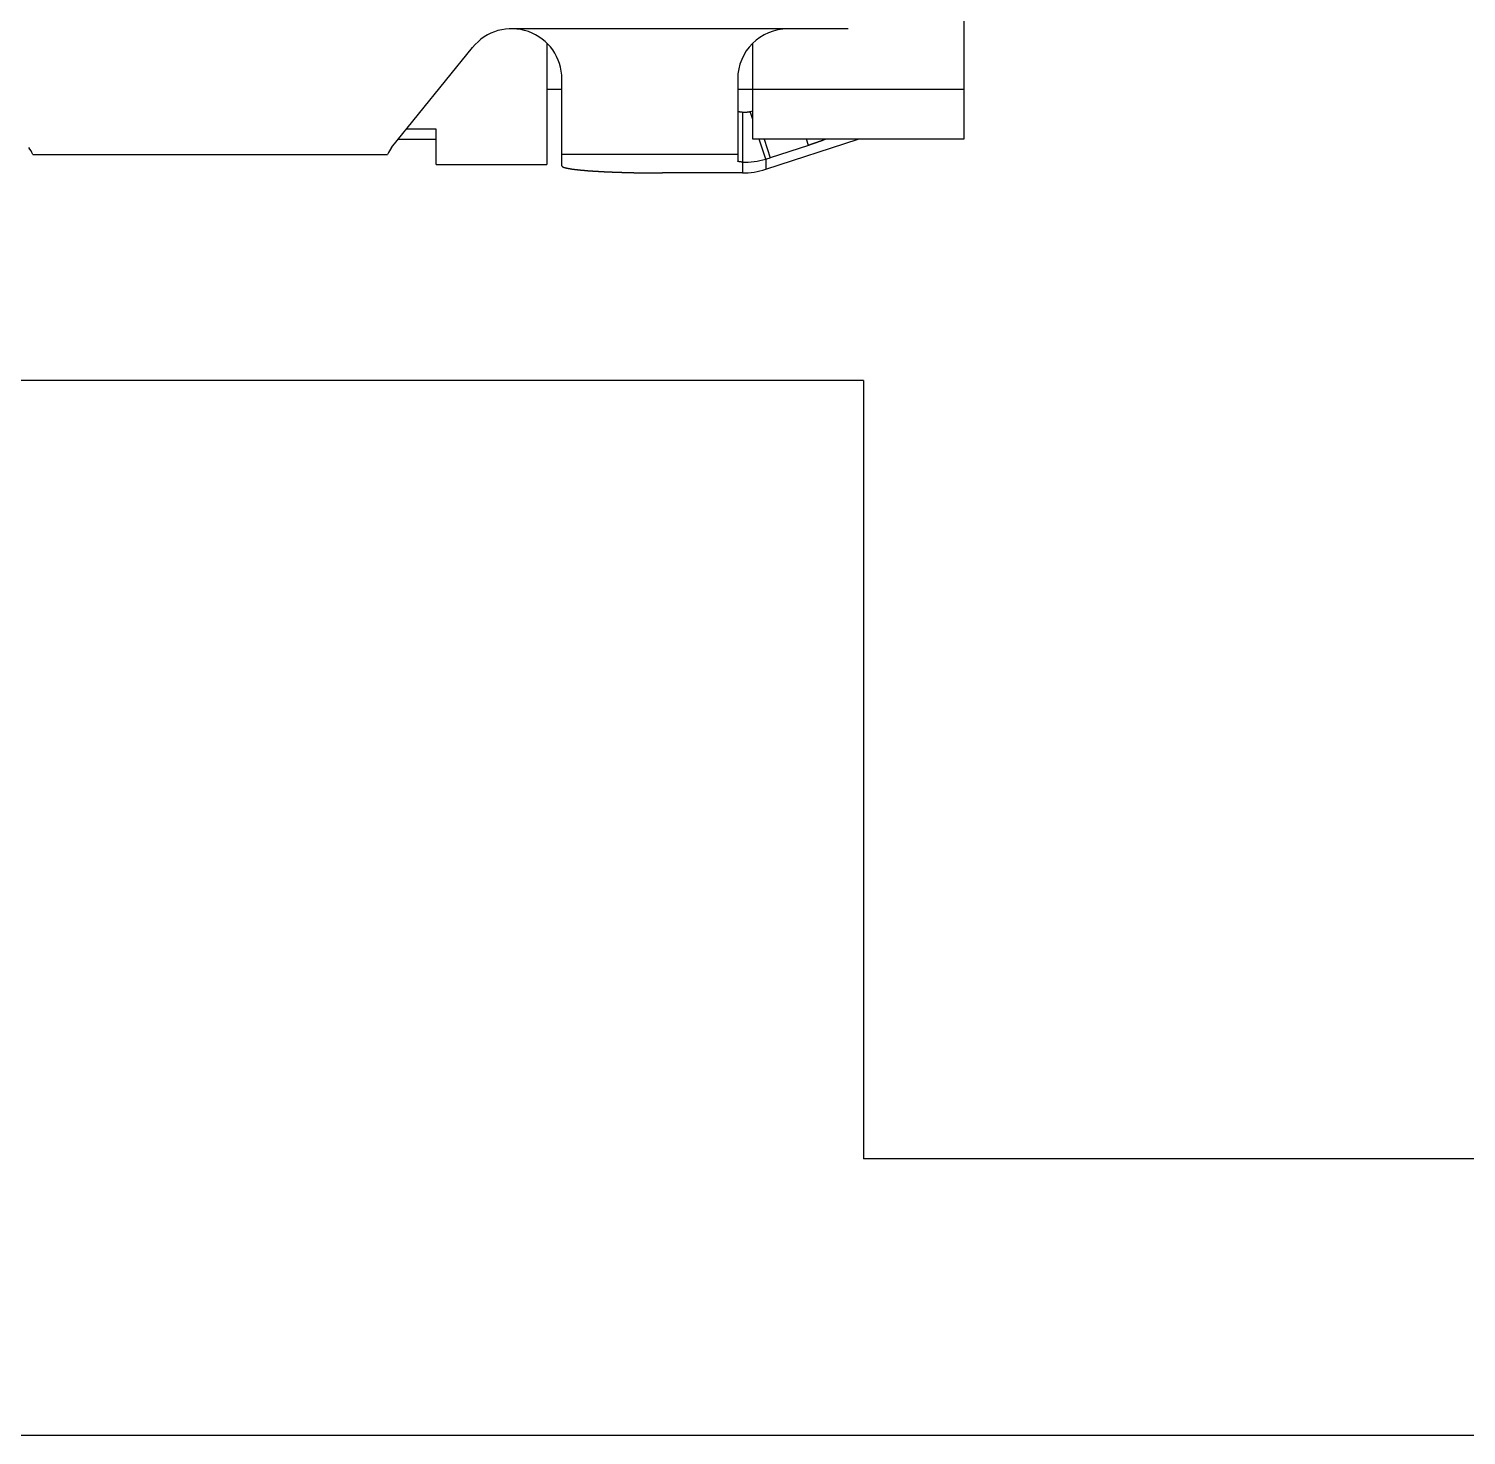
# Model space of a CAD drawing. Extents: x 16.7 to 47.9, y 2.6 to 52.9.
# Drawn here: x 29.419 to 32.28, y 45.071 to 47.871 of the extents above; entities that cross this region are included whole.
import ezdxf

# ---------------------------------------------------------------- set-up
doc = ezdxf.new("R2010")
doc.units = 0
doc.header["$LTSCALE"] = 16.335
doc.layers.get('0').update_dxf_attribs({"linetype": 'CONTINUOUS'})

msp = doc.modelspace()

# ---------------------------------------------------------------- linework, layer by layer
for p, q in [((31.2799, 48.5747), (31.2799, 47.6507)), ((31.0499, 47.8707), (30.3799, 47.8707)), ((30.4499, 47.8421), (30.4499, 47.6007)), ((30.8599, 47.6507), (30.8599, 47.8421)), ((30.141, 47.6345), (30.3022, 47.8336)), ((30.4799, 47.5976), (30.4799, 47.7707)), ((30.8299, 47.7707), (30.8299, 47.6072)), ((30.4499, 47.7507), (30.4799, 47.7507)), ((30.8299, 47.7507), (31.2799, 47.7507)), ((30.8392, 47.7049), (30.8392, 47.5837)), ((30.8599, 47.6898), (30.8546, 47.7059)), ((30.2299, 47.6707), (30.1704, 47.6707)), ((30.2299, 47.6007), (30.2299, 47.6707)), ((30.1542, 47.6507), (30.2299, 47.6507)), ((31.2799, 47.6507), (30.8599, 47.6507)), ((30.8855, 47.6111), (30.8726, 47.6507)), ((30.8824, 47.6507), (30.8944, 47.6139)), ((30.8855, 47.591), (31.0699, 47.6507)), ((30.9705, 47.6385), (30.8944, 47.6139)), ((30.9705, 47.6385), (30.9665, 47.6507)), ((29.4267, 47.6207), (30.1331, 47.6207)), ((30.4799, 47.6213), (30.8299, 47.6213)), ((30.8855, 47.6111), (30.8855, 47.591)), ((30.2299, 47.6007), (30.4499, 47.6007)), ((30.8392, 47.5837), (30.6799, 47.5837)), ((31.0799, 47.1707), (28.4299, 47.1707)), ((31.0799, 47.1707), (31.0799, 45.6207)), ((37.9799, 45.6207), (31.0799, 45.6207))]:
    msp.add_line(p, q)
msp.add_lwpolyline([(47.3799, 52.8707), (26.5299, 52.8707), (26.5299, 52.6207), (17.3799, 52.6207), (17.3799, 52.1171, -0.57735), (17.3799, 51.4243), (17.3799, 51.0671, -0.267949), (17.1799, 50.7207), (17.1799, 50.2707, -0.645751), (17.4799, 49.6062), (17.4799, 48.3353, -0.645751), (17.1799, 47.6707), (17.1799, 47.2207, -0.267949), (17.3799, 46.8743), (17.3799, 46.5171, -0.57735), (17.3799, 45.8243), (17.3799, 45.3207), (26.5299, 45.3207), (26.5299, 45.0707), (47.3799, 45.0707)], format="xyb")
for points in [[(30.8299, 47.7069, 0), (30.8299, 47.7069, 0), (30.8299, 47.7069, 0), (30.8299, 47.7068, 0), (30.8299, 47.7068, 0), (30.83, 47.7068, 0), (30.83, 47.7067, 0), (30.83, 47.7067, 0), (30.83, 47.7067, 0), (30.8301, 47.7066, 0), (30.8301, 47.7066, 0), (30.8301, 47.7066, 0), (30.8302, 47.7066, 0), (30.8302, 47.7065, 0), (30.8302, 47.7065, 0), (30.8303, 47.7065, 0), (30.8303, 47.7065, 0), (30.8303, 47.7065, 0), (30.8304, 47.7065, 0), (30.8304, 47.7064, 0), (30.8304, 47.7064, 0), (30.8305, 47.7064, 0), (30.8305, 47.7064, 0), (30.8305, 47.7064, 0), (30.8306, 47.7064, 0), (30.8306, 47.7063, 0), (30.8306, 47.7063, 0), (30.8307, 47.7063, 0), (30.8307, 47.7063, 0), (30.8307, 47.7063, 0), (30.8308, 47.7063, 0), (30.8308, 47.7063, 0), (30.8308, 47.7063, 0), (30.8309, 47.7062, 0), (30.8309, 47.7062, 0), (30.831, 47.7062, 0), (30.831, 47.7062, 0), (30.831, 47.7062, 0), (30.8311, 47.7062, 0), (30.8311, 47.7062, 0), (30.8311, 47.7062, 0), (30.8312, 47.7061, 0), (30.8312, 47.7061, 0), (30.8312, 47.7061, 0), (30.8313, 47.7061, 0), (30.8313, 47.7061, 0), (30.8314, 47.7061, 0), (30.8314, 47.7061, 0), (30.8314, 47.7061, 0), (30.8315, 47.7061, 0), (30.8315, 47.7061, 0), (30.8315, 47.706, 0), (30.8316, 47.706, 0), (30.8316, 47.706, 0), (30.8316, 47.706, 0), (30.8317, 47.706, 0), (30.8317, 47.706, 0), (30.8318, 47.706, 0), (30.8318, 47.706, 0), (30.8318, 47.706, 0), (30.8319, 47.706, 0), (30.8319, 47.706, 0), (30.8319, 47.7059, 0), (30.832, 47.7059, 0), (30.832, 47.7059, 0), (30.8321, 47.7059, 0), (30.8321, 47.7059, 0), (30.8321, 47.7059, 0), (30.8322, 47.7059, 0), (30.8322, 47.7059, 0), (30.8322, 47.7059, 0), (30.8323, 47.7059, 0), (30.8323, 47.7059, 0), (30.8324, 47.7059, 0), (30.8324, 47.7058, 0), (30.8324, 47.7058, 0), (30.8325, 47.7058, 0), (30.8325, 47.7058, 0), (30.8325, 47.7058, 0), (30.8326, 47.7058, 0), (30.8326, 47.7058, 0), (30.8327, 47.7058, 0), (30.8327, 47.7058, 0), (30.8327, 47.7058, 0), (30.8328, 47.7058, 0), (30.8328, 47.7058, 0), (30.8328, 47.7058, 0), (30.8329, 47.7057, 0), (30.8329, 47.7057, 0), (30.833, 47.7057, 0), (30.833, 47.7057, 0), (30.833, 47.7057, 0), (30.8331, 47.7057, 0), (30.8331, 47.7057, 0), (30.8331, 47.7057, 0), (30.8332, 47.7057, 0), (30.8332, 47.7057, 0), (30.8333, 47.7057, 0), (30.8333, 47.7057, 0), (30.8333, 47.7057, 0), (30.8334, 47.7057, 0), (30.8334, 47.7056, 0), (30.8334, 47.7056, 0), (30.8335, 47.7056, 0), (30.8335, 47.7056, 0), (30.8335, 47.7056, 0), (30.8336, 47.7056, 0), (30.8336, 47.7056, 0), (30.8337, 47.7056, 0), (30.8337, 47.7056, 0), (30.8337, 47.7056, 0), (30.8338, 47.7056, 0), (30.8338, 47.7056, 0), (30.8338, 47.7056, 0), (30.8339, 47.7056, 0), (30.8339, 47.7056, 0), (30.834, 47.7056, 0), (30.834, 47.7055, 0), (30.834, 47.7055, 0), (30.8341, 47.7055, 0), (30.8341, 47.7055, 0), (30.8341, 47.7055, 0), (30.8342, 47.7055, 0), (30.8342, 47.7055, 0), (30.8343, 47.7055, 0), (30.8343, 47.7055, 0), (30.8343, 47.7055, 0), (30.8344, 47.7055, 0), (30.8344, 47.7055, 0), (30.8344, 47.7055, 0), (30.8345, 47.7055, 0), (30.8345, 47.7055, 0), (30.8346, 47.7055, 0), (30.8346, 47.7055, 0), (30.8346, 47.7054, 0), (30.8347, 47.7054, 0), (30.8347, 47.7054, 0), (30.8347, 47.7054, 0), (30.8348, 47.7054, 0), (30.8348, 47.7054, 0), (30.8349, 47.7054, 0), (30.8349, 47.7054, 0), (30.8349, 47.7054, 0), (30.835, 47.7054, 0), (30.835, 47.7054, 0), (30.835, 47.7054, 0), (30.8351, 47.7054, 0), (30.8351, 47.7054, 0), (30.8352, 47.7054, 0), (30.8352, 47.7054, 0), (30.8352, 47.7054, 0), (30.8353, 47.7054, 0), (30.8353, 47.7054, 0), (30.8353, 47.7053, 0), (30.8354, 47.7053, 0), (30.8354, 47.7053, 0), (30.8355, 47.7053, 0), (30.8355, 47.7053, 0), (30.8355, 47.7053, 0), (30.8356, 47.7053, 0), (30.8356, 47.7053, 0), (30.8356, 47.7053, 0), (30.8357, 47.7053, 0), (30.8357, 47.7053, 0), (30.8358, 47.7053, 0), (30.8358, 47.7053, 0), (30.8358, 47.7053, 0), (30.8359, 47.7053, 0), (30.8359, 47.7053, 0), (30.8359, 47.7053, 0), (30.836, 47.7053, 0), (30.836, 47.7053, 0), (30.8361, 47.7053, 0), (30.8361, 47.7052, 0), (30.8361, 47.7052, 0), (30.8362, 47.7052, 0), (30.8362, 47.7052, 0), (30.8362, 47.7052, 0), (30.8363, 47.7052, 0), (30.8363, 47.7052, 0), (30.8364, 47.7052, 0), (30.8364, 47.7052, 0), (30.8364, 47.7052, 0), (30.8365, 47.7052, 0), (30.8365, 47.7052, 0), (30.8365, 47.7052, 0), (30.8366, 47.7052, 0), (30.8366, 47.7052, 0), (30.8367, 47.7052, 0), (30.8367, 47.7052, 0), (30.8367, 47.7052, 0), (30.8368, 47.7052, 0), (30.8368, 47.7052, 0), (30.8369, 47.7052, 0), (30.8369, 47.7052, 0), (30.8369, 47.7051, 0), (30.837, 47.7051, 0), (30.837, 47.7051, 0), (30.837, 47.7051, 0), (30.8371, 47.7051, 0), (30.8371, 47.7051, 0), (30.8372, 47.7051, 0), (30.8372, 47.7051, 0), (30.8372, 47.7051, 0), (30.8373, 47.7051, 0), (30.8373, 47.7051, 0), (30.8373, 47.7051, 0), (30.8374, 47.7051, 0), (30.8374, 47.7051, 0), (30.8375, 47.7051, 0), (30.8375, 47.7051, 0), (30.8375, 47.7051, 0), (30.8376, 47.7051, 0), (30.8376, 47.7051, 0), (30.8376, 47.7051, 0), (30.8377, 47.7051, 0), (30.8377, 47.7051, 0), (30.8378, 47.7051, 0), (30.8378, 47.7051, 0), (30.8378, 47.705, 0), (30.8379, 47.705, 0), (30.8379, 47.705, 0), (30.8379, 47.705, 0), (30.838, 47.705, 0), (30.838, 47.705, 0), (30.8381, 47.705, 0), (30.8381, 47.705, 0), (30.8381, 47.705, 0), (30.8382, 47.705, 0), (30.8382, 47.705, 0), (30.8382, 47.705, 0), (30.8383, 47.705, 0), (30.8383, 47.705, 0), (30.8384, 47.705, 0), (30.8384, 47.705, 0), (30.8384, 47.705, 0), (30.8385, 47.705, 0), (30.8385, 47.705, 0), (30.8385, 47.705, 0), (30.8386, 47.705, 0), (30.8386, 47.705, 0), (30.8387, 47.705, 0), (30.8387, 47.705, 0), (30.8387, 47.705, 0), (30.8388, 47.7049, 0), (30.8388, 47.7049, 0), (30.8388, 47.7049, 0), (30.8389, 47.7049, 0), (30.8389, 47.7049, 0), (30.839, 47.7049, 0), (30.839, 47.7049, 0), (30.839, 47.7049, 0), (30.8391, 47.7049, 0), (30.8391, 47.7049, 0), (30.8392, 47.7049, 0), (30.8392, 47.7049, 0)], [(30.8392, 47.7049, 0), (30.8393, 47.7049, 0), (30.8394, 47.7049, 0), (30.8395, 47.7049, 0), (30.8396, 47.7049, 0), (30.8397, 47.7049, 0), (30.8398, 47.7049, 0), (30.8399, 47.7049, 0), (30.84, 47.7048, 0), (30.8401, 47.7048, 0), (30.8402, 47.7048, 0), (30.8403, 47.7048, 0), (30.8404, 47.7048, 0), (30.8405, 47.7048, 0), (30.8406, 47.7048, 0), (30.8406, 47.7048, 0), (30.8407, 47.7048, 0), (30.8408, 47.7048, 0), (30.8409, 47.7048, 0), (30.841, 47.7048, 0), (30.8411, 47.7048, 0), (30.8412, 47.7048, 0), (30.8413, 47.7048, 0), (30.8414, 47.7048, 0), (30.8415, 47.7048, 0), (30.8416, 47.7047, 0), (30.8417, 47.7047, 0), (30.8418, 47.7047, 0), (30.8419, 47.7047, 0), (30.842, 47.7047, 0), (30.8421, 47.7047, 0), (30.8422, 47.7047, 0), (30.8423, 47.7047, 0), (30.8424, 47.7047, 0), (30.8425, 47.7047, 0), (30.8426, 47.7047, 0), (30.8427, 47.7047, 0), (30.8428, 47.7047, 0), (30.8429, 47.7047, 0), (30.843, 47.7047, 0), (30.8431, 47.7047, 0), (30.8432, 47.7047, 0), (30.8433, 47.7047, 0), (30.8434, 47.7047, 0), (30.8435, 47.7047, 0), (30.8436, 47.7047, 0), (30.8437, 47.7047, 0), (30.8438, 47.7047, 0), (30.8439, 47.7047, 0), (30.844, 47.7047, 0), (30.8441, 47.7047, 0), (30.8442, 47.7047, 0), (30.8443, 47.7047, 0), (30.8444, 47.7047, 0), (30.8445, 47.7047, 0), (30.8446, 47.7047, 0), (30.8447, 47.7047, 0), (30.8448, 47.7047, 0), (30.8448, 47.7047, 0), (30.8449, 47.7047, 0), (30.845, 47.7047, 0), (30.8451, 47.7047, 0), (30.8452, 47.7047, 0), (30.8453, 47.7047, 0), (30.8454, 47.7047, 0), (30.8455, 47.7047, 0), (30.8456, 47.7047, 0), (30.8457, 47.7048, 0), (30.8458, 47.7048, 0), (30.8459, 47.7048, 0), (30.846, 47.7048, 0), (30.8461, 47.7048, 0), (30.8462, 47.7048, 0), (30.8463, 47.7048, 0), (30.8464, 47.7048, 0), (30.8465, 47.7048, 0), (30.8466, 47.7048, 0), (30.8467, 47.7048, 0), (30.8468, 47.7048, 0), (30.8469, 47.7048, 0), (30.847, 47.7048, 0), (30.8471, 47.7048, 0), (30.8472, 47.7048, 0), (30.8473, 47.7048, 0), (30.8474, 47.7048, 0), (30.8475, 47.7049, 0), (30.8476, 47.7049, 0), (30.8477, 47.7049, 0), (30.8478, 47.7049, 0), (30.8479, 47.7049, 0), (30.848, 47.7049, 0), (30.8481, 47.7049, 0), (30.8482, 47.7049, 0), (30.8483, 47.7049, 0), (30.8484, 47.7049, 0), (30.8485, 47.7049, 0), (30.8486, 47.705, 0), (30.8487, 47.705, 0), (30.8488, 47.705, 0), (30.8489, 47.705, 0), (30.849, 47.705, 0), (30.849, 47.705, 0), (30.8491, 47.705, 0), (30.8492, 47.705, 0), (30.8493, 47.705, 0), (30.8494, 47.705, 0), (30.8495, 47.7051, 0), (30.8496, 47.7051, 0), (30.8497, 47.7051, 0), (30.8498, 47.7051, 0), (30.8499, 47.7051, 0), (30.85, 47.7051, 0), (30.8501, 47.7051, 0), (30.8502, 47.7051, 0), (30.8503, 47.7052, 0), (30.8504, 47.7052, 0), (30.8505, 47.7052, 0), (30.8506, 47.7052, 0), (30.8507, 47.7052, 0), (30.8508, 47.7052, 0), (30.8509, 47.7052, 0), (30.851, 47.7053, 0), (30.8511, 47.7053, 0), (30.8512, 47.7053, 0), (30.8513, 47.7053, 0), (30.8514, 47.7053, 0), (30.8515, 47.7053, 0), (30.8516, 47.7053, 0), (30.8517, 47.7054, 0), (30.8518, 47.7054, 0), (30.8519, 47.7054, 0), (30.852, 47.7054, 0), (30.8521, 47.7054, 0), (30.8521, 47.7054, 0), (30.8522, 47.7055, 0), (30.8523, 47.7055, 0), (30.8524, 47.7055, 0), (30.8525, 47.7055, 0), (30.8526, 47.7055, 0), (30.8527, 47.7055, 0), (30.8528, 47.7056, 0), (30.8529, 47.7056, 0), (30.853, 47.7056, 0), (30.8531, 47.7056, 0), (30.8532, 47.7056, 0), (30.8533, 47.7057, 0), (30.8534, 47.7057, 0), (30.8535, 47.7057, 0), (30.8536, 47.7057, 0), (30.8537, 47.7057, 0), (30.8538, 47.7058, 0), (30.8539, 47.7058, 0), (30.854, 47.7058, 0), (30.8541, 47.7058, 0), (30.8542, 47.7058, 0), (30.8543, 47.7059, 0), (30.8544, 47.7059, 0), (30.8544, 47.7059, 0), (30.8545, 47.7059, 0), (30.8546, 47.7059, 0)], [(31.005, 47.6508, 0), (31.0048, 47.6507, 0), (31.0046, 47.6507, 0), (31.0044, 47.6506, 0), (31.0042, 47.6505, 0), (31.004, 47.6504, 0), (31.0037, 47.6503, 0), (31.0035, 47.6502, 0), (31.0033, 47.6501, 0), (31.0031, 47.6501, 0), (31.0029, 47.65, 0), (31.0027, 47.6499, 0), (31.0025, 47.6498, 0), (31.0022, 47.6497, 0), (31.002, 47.6496, 0), (31.0018, 47.6496, 0), (31.0016, 47.6495, 0), (31.0014, 47.6494, 0), (31.0012, 47.6493, 0), (31.0009, 47.6492, 0), (31.0007, 47.6491, 0), (31.0005, 47.6491, 0), (31.0003, 47.649, 0), (31.0001, 47.6489, 0), (30.9999, 47.6488, 0), (30.9997, 47.6487, 0), (30.9994, 47.6486, 0), (30.9992, 47.6486, 0), (30.999, 47.6485, 0), (30.9988, 47.6484, 0), (30.9986, 47.6483, 0), (30.9984, 47.6482, 0), (30.9981, 47.6482, 0), (30.9979, 47.6481, 0), (30.9977, 47.648, 0), (30.9975, 47.6479, 0), (30.9973, 47.6478, 0), (30.9971, 47.6478, 0), (30.9968, 47.6477, 0), (30.9966, 47.6476, 0), (30.9964, 47.6475, 0), (30.9962, 47.6474, 0), (30.996, 47.6473, 0), (30.9958, 47.6473, 0), (30.9955, 47.6472, 0), (30.9953, 47.6471, 0), (30.9951, 47.647, 0), (30.9949, 47.6469, 0), (30.9947, 47.6469, 0), (30.9945, 47.6468, 0), (30.9943, 47.6467, 0), (30.994, 47.6466, 0), (30.9938, 47.6466, 0), (30.9936, 47.6465, 0), (30.9934, 47.6464, 0), (30.9932, 47.6463, 0), (30.9929, 47.6462, 0), (30.9927, 47.6462, 0), (30.9925, 47.6461, 0), (30.9923, 47.646, 0), (30.9921, 47.6459, 0), (30.9919, 47.6458, 0), (30.9916, 47.6458, 0), (30.9914, 47.6457, 0), (30.9912, 47.6456, 0), (30.991, 47.6455, 0), (30.9908, 47.6455, 0), (30.9906, 47.6454, 0), (30.9903, 47.6453, 0), (30.9901, 47.6452, 0), (30.9899, 47.6451, 0), (30.9897, 47.6451, 0), (30.9895, 47.645, 0), (30.9893, 47.6449, 0), (30.989, 47.6448, 0), (30.9888, 47.6448, 0), (30.9886, 47.6447, 0), (30.9884, 47.6446, 0), (30.9882, 47.6445, 0), (30.988, 47.6444, 0), (30.9877, 47.6444, 0), (30.9875, 47.6443, 0), (30.9873, 47.6442, 0), (30.9871, 47.6441, 0), (30.9869, 47.6441, 0), (30.9866, 47.644, 0), (30.9864, 47.6439, 0), (30.9862, 47.6438, 0), (30.986, 47.6438, 0), (30.9858, 47.6437, 0), (30.9856, 47.6436, 0), (30.9853, 47.6435, 0), (30.9851, 47.6435, 0), (30.9849, 47.6434, 0), (30.9847, 47.6433, 0), (30.9845, 47.6432, 0), (30.9842, 47.6432, 0), (30.984, 47.6431, 0), (30.9838, 47.643, 0), (30.9836, 47.6429, 0), (30.9834, 47.6429, 0), (30.9832, 47.6428, 0), (30.9829, 47.6427, 0), (30.9827, 47.6426, 0), (30.9825, 47.6426, 0), (30.9823, 47.6425, 0), (30.9821, 47.6424, 0), (30.9818, 47.6423, 0), (30.9816, 47.6423, 0), (30.9814, 47.6422, 0), (30.9812, 47.6421, 0), (30.981, 47.642, 0), (30.9808, 47.642, 0), (30.9805, 47.6419, 0), (30.9803, 47.6418, 0), (30.9801, 47.6417, 0), (30.9799, 47.6417, 0), (30.9797, 47.6416, 0), (30.9794, 47.6415, 0), (30.9792, 47.6414, 0), (30.979, 47.6414, 0), (30.9788, 47.6413, 0), (30.9786, 47.6412, 0), (30.9784, 47.6411, 0), (30.9781, 47.6411, 0), (30.9779, 47.641, 0), (30.9777, 47.6409, 0), (30.9775, 47.6408, 0), (30.9773, 47.6408, 0), (30.977, 47.6407, 0), (30.9768, 47.6406, 0), (30.9766, 47.6406, 0), (30.9764, 47.6405, 0), (30.9762, 47.6404, 0), (30.9759, 47.6403, 0), (30.9757, 47.6403, 0), (30.9755, 47.6402, 0), (30.9753, 47.6401, 0), (30.9751, 47.64, 0), (30.9748, 47.64, 0), (30.9746, 47.6399, 0), (30.9744, 47.6398, 0), (30.9742, 47.6398, 0), (30.974, 47.6397, 0), (30.9738, 47.6396, 0), (30.9735, 47.6395, 0), (30.9733, 47.6395, 0), (30.9731, 47.6394, 0), (30.9729, 47.6393, 0), (30.9727, 47.6393, 0), (30.9724, 47.6392, 0), (30.9722, 47.6391, 0), (30.972, 47.639, 0), (30.9718, 47.639, 0), (30.9716, 47.6389, 0), (30.9713, 47.6388, 0), (30.9711, 47.6388, 0), (30.9709, 47.6387, 0), (30.9707, 47.6386, 0), (30.9705, 47.6385, 0)], [(30.4799, 47.5976, 0), (30.48, 47.5972, 0), (30.4802, 47.5969, 0), (30.4805, 47.5965, 0), (30.4809, 47.5962, 0), (30.4812, 47.596, 0), (30.4816, 47.5958, 0), (30.482, 47.5956, 0), (30.4823, 47.5954, 0), (30.4827, 47.5953, 0), (30.4831, 47.5951, 0), (30.4835, 47.595, 0), (30.4839, 47.5948, 0), (30.4843, 47.5947, 0), (30.4847, 47.5946, 0), (30.4851, 47.5944, 0), (30.4855, 47.5943, 0), (30.4859, 47.5942, 0), (30.4863, 47.5941, 0), (30.4867, 47.594, 0), (30.4872, 47.5939, 0), (30.4876, 47.5938, 0), (30.488, 47.5937, 0), (30.4884, 47.5936, 0), (30.4888, 47.5935, 0), (30.4892, 47.5934, 0), (30.4896, 47.5933, 0), (30.49, 47.5932, 0), (30.4904, 47.5931, 0), (30.4909, 47.5931, 0), (30.4913, 47.593, 0), (30.4917, 47.5929, 0), (30.4921, 47.5928, 0), (30.4925, 47.5927, 0), (30.4929, 47.5927, 0), (30.4933, 47.5926, 0), (30.4937, 47.5925, 0), (30.4942, 47.5924, 0), (30.4946, 47.5924, 0), (30.495, 47.5923, 0), (30.4954, 47.5922, 0), (30.4958, 47.5922, 0), (30.4962, 47.5921, 0), (30.4967, 47.592, 0), (30.4971, 47.592, 0), (30.4975, 47.5919, 0), (30.4979, 47.5918, 0), (30.4983, 47.5918, 0), (30.4987, 47.5917, 0), (30.4991, 47.5916, 0), (30.4996, 47.5916, 0), (30.5, 47.5915, 0), (30.5004, 47.5915, 0), (30.5008, 47.5914, 0), (30.5012, 47.5913, 0), (30.5017, 47.5913, 0), (30.5021, 47.5912, 0), (30.5025, 47.5912, 0), (30.5029, 47.5911, 0), (30.5033, 47.5911, 0), (30.5037, 47.591, 0), (30.5042, 47.591, 0), (30.5046, 47.5909, 0), (30.505, 47.5908, 0), (30.5054, 47.5908, 0), (30.5058, 47.5907, 0), (30.5062, 47.5907, 0), (30.5067, 47.5906, 0), (30.5071, 47.5906, 0), (30.5075, 47.5905, 0), (30.5079, 47.5905, 0), (30.5083, 47.5904, 0), (30.5088, 47.5904, 0), (30.5092, 47.5903, 0), (30.5096, 47.5903, 0), (30.51, 47.5903, 0), (30.5104, 47.5902, 0), (30.5108, 47.5902, 0), (30.5113, 47.5901, 0), (30.5117, 47.5901, 0), (30.5121, 47.59, 0), (30.5125, 47.59, 0), (30.5129, 47.5899, 0), (30.5134, 47.5899, 0), (30.5138, 47.5899, 0), (30.5142, 47.5898, 0), (30.5146, 47.5898, 0), (30.515, 47.5897, 0), (30.5155, 47.5897, 0), (30.5159, 47.5896, 0), (30.5163, 47.5896, 0), (30.5167, 47.5896, 0), (30.5171, 47.5895, 0), (30.5175, 47.5895, 0), (30.518, 47.5894, 0), (30.5184, 47.5894, 0), (30.5188, 47.5894, 0), (30.5192, 47.5893, 0), (30.5196, 47.5893, 0), (30.5201, 47.5892, 0), (30.5205, 47.5892, 0), (30.5209, 47.5892, 0), (30.5213, 47.5891, 0), (30.5217, 47.5891, 0), (30.5222, 47.589, 0), (30.5226, 47.589, 0), (30.523, 47.589, 0), (30.5234, 47.5889, 0), (30.5238, 47.5889, 0), (30.5243, 47.5889, 0), (30.5247, 47.5888, 0), (30.5251, 47.5888, 0), (30.5255, 47.5888, 0), (30.5259, 47.5887, 0), (30.5264, 47.5887, 0), (30.5268, 47.5886, 0), (30.5272, 47.5886, 0), (30.5276, 47.5886, 0), (30.528, 47.5885, 0), (30.5285, 47.5885, 0), (30.5289, 47.5885, 0), (30.5293, 47.5884, 0), (30.5297, 47.5884, 0), (30.5301, 47.5884, 0), (30.5305, 47.5883, 0), (30.531, 47.5883, 0), (30.5314, 47.5883, 0), (30.5318, 47.5882, 0), (30.5322, 47.5882, 0), (30.5326, 47.5882, 0), (30.5331, 47.5881, 0), (30.5335, 47.5881, 0), (30.5339, 47.5881, 0), (30.5343, 47.5881, 0), (30.5347, 47.588, 0), (30.5352, 47.588, 0), (30.5356, 47.588, 0), (30.536, 47.5879, 0), (30.5364, 47.5879, 0), (30.5368, 47.5879, 0), (30.5373, 47.5878, 0), (30.5377, 47.5878, 0), (30.5381, 47.5878, 0), (30.5385, 47.5878, 0), (30.5389, 47.5877, 0), (30.5394, 47.5877, 0), (30.5398, 47.5877, 0), (30.5402, 47.5876, 0), (30.5406, 47.5876, 0), (30.541, 47.5876, 0), (30.5415, 47.5875, 0), (30.5419, 47.5875, 0), (30.5423, 47.5875, 0), (30.5427, 47.5875, 0), (30.5431, 47.5874, 0), (30.5436, 47.5874, 0), (30.544, 47.5874, 0), (30.5444, 47.5874, 0), (30.5448, 47.5873, 0), (30.5452, 47.5873, 0), (30.5457, 47.5873, 0), (30.5461, 47.5872, 0), (30.5465, 47.5872, 0), (30.5469, 47.5872, 0), (30.5473, 47.5872, 0), (30.5478, 47.5871, 0), (30.5482, 47.5871, 0), (30.5486, 47.5871, 0), (30.549, 47.5871, 0), (30.5494, 47.587, 0), (30.5499, 47.587, 0), (30.5503, 47.587, 0), (30.5507, 47.587, 0), (30.5511, 47.5869, 0), (30.5516, 47.5869, 0), (30.552, 47.5869, 0), (30.5524, 47.5869, 0), (30.5528, 47.5868, 0), (30.5532, 47.5868, 0), (30.5537, 47.5868, 0), (30.5541, 47.5868, 0), (30.5545, 47.5867, 0), (30.5549, 47.5867, 0), (30.5553, 47.5867, 0), (30.5558, 47.5867, 0), (30.5562, 47.5867, 0), (30.5566, 47.5866, 0), (30.557, 47.5866, 0), (30.5574, 47.5866, 0), (30.5579, 47.5866, 0), (30.5583, 47.5865, 0), (30.5587, 47.5865, 0), (30.5591, 47.5865, 0), (30.5595, 47.5865, 0), (30.56, 47.5865, 0), (30.5604, 47.5864, 0), (30.5608, 47.5864, 0), (30.5612, 47.5864, 0), (30.5616, 47.5864, 0), (30.5621, 47.5863, 0), (30.5625, 47.5863, 0), (30.5629, 47.5863, 0), (30.5633, 47.5863, 0), (30.5637, 47.5863, 0), (30.5642, 47.5862, 0), (30.5646, 47.5862, 0), (30.565, 47.5862, 0), (30.5654, 47.5862, 0), (30.5658, 47.5862, 0), (30.5663, 47.5861, 0), (30.5667, 47.5861, 0), (30.5671, 47.5861, 0), (30.5675, 47.5861, 0), (30.5679, 47.5861, 0), (30.5684, 47.586, 0), (30.5688, 47.586, 0), (30.5692, 47.586, 0), (30.5696, 47.586, 0), (30.5701, 47.586, 0), (30.5705, 47.5859, 0), (30.5709, 47.5859, 0), (30.5713, 47.5859, 0), (30.5717, 47.5859, 0), (30.5722, 47.5859, 0), (30.5726, 47.5858, 0), (30.573, 47.5858, 0), (30.5734, 47.5858, 0), (30.5738, 47.5858, 0), (30.5743, 47.5858, 0), (30.5747, 47.5858, 0), (30.5751, 47.5857, 0), (30.5755, 47.5857, 0), (30.5759, 47.5857, 0), (30.5764, 47.5857, 0), (30.5768, 47.5857, 0), (30.5772, 47.5856, 0), (30.5776, 47.5856, 0), (30.578, 47.5856, 0), (30.5785, 47.5856, 0), (30.5789, 47.5856, 0), (30.5793, 47.5856, 0), (30.5797, 47.5855, 0), (30.5801, 47.5855, 0), (30.5806, 47.5855, 0), (30.581, 47.5855, 0), (30.5814, 47.5855, 0), (30.5818, 47.5855, 0), (30.5822, 47.5854, 0), (30.5827, 47.5854, 0), (30.5831, 47.5854, 0), (30.5835, 47.5854, 0), (30.5839, 47.5854, 0), (30.5844, 47.5854, 0), (30.5848, 47.5853, 0), (30.5852, 47.5853, 0), (30.5856, 47.5853, 0), (30.586, 47.5853, 0), (30.5865, 47.5853, 0), (30.5869, 47.5853, 0), (30.5873, 47.5853, 0), (30.5877, 47.5852, 0), (30.5881, 47.5852, 0), (30.5886, 47.5852, 0), (30.589, 47.5852, 0), (30.5894, 47.5852, 0), (30.5898, 47.5852, 0), (30.5902, 47.5851, 0), (30.5907, 47.5851, 0), (30.5911, 47.5851, 0), (30.5915, 47.5851, 0), (30.5919, 47.5851, 0), (30.5923, 47.5851, 0), (30.5928, 47.5851, 0), (30.5932, 47.585, 0), (30.5936, 47.585, 0), (30.594, 47.585, 0), (30.5944, 47.585, 0), (30.5949, 47.585, 0), (30.5953, 47.585, 0), (30.5957, 47.585, 0), (30.5961, 47.585, 0), (30.5966, 47.5849, 0), (30.597, 47.5849, 0), (30.5974, 47.5849, 0), (30.5978, 47.5849, 0), (30.5982, 47.5849, 0), (30.5987, 47.5849, 0), (30.5991, 47.5849, 0), (30.5995, 47.5848, 0), (30.5999, 47.5848, 0), (30.6003, 47.5848, 0), (30.6008, 47.5848, 0), (30.6012, 47.5848, 0), (30.6016, 47.5848, 0), (30.602, 47.5848, 0), (30.6024, 47.5848, 0), (30.6029, 47.5847, 0), (30.6033, 47.5847, 0), (30.6037, 47.5847, 0), (30.6041, 47.5847, 0), (30.6045, 47.5847, 0), (30.605, 47.5847, 0), (30.6054, 47.5847, 0), (30.6058, 47.5847, 0), (30.6062, 47.5846, 0), (30.6067, 47.5846, 0), (30.6071, 47.5846, 0), (30.6075, 47.5846, 0), (30.6079, 47.5846, 0), (30.6083, 47.5846, 0), (30.6088, 47.5846, 0), (30.6092, 47.5846, 0), (30.6096, 47.5846, 0), (30.61, 47.5845, 0), (30.6104, 47.5845, 0), (30.6109, 47.5845, 0), (30.6113, 47.5845, 0), (30.6117, 47.5845, 0), (30.6121, 47.5845, 0), (30.6125, 47.5845, 0), (30.613, 47.5845, 0), (30.6134, 47.5845, 0), (30.6138, 47.5845, 0), (30.6142, 47.5844, 0), (30.6146, 47.5844, 0), (30.6151, 47.5844, 0), (30.6155, 47.5844, 0), (30.6159, 47.5844, 0), (30.6163, 47.5844, 0), (30.6168, 47.5844, 0), (30.6172, 47.5844, 0), (30.6176, 47.5844, 0), (30.618, 47.5844, 0), (30.6184, 47.5843, 0), (30.6189, 47.5843, 0), (30.6193, 47.5843, 0), (30.6197, 47.5843, 0), (30.6201, 47.5843, 0), (30.6205, 47.5843, 0), (30.621, 47.5843, 0), (30.6214, 47.5843, 0), (30.6218, 47.5843, 0), (30.6222, 47.5843, 0), (30.6226, 47.5843, 0), (30.6231, 47.5842, 0), (30.6235, 47.5842, 0), (30.6239, 47.5842, 0), (30.6243, 47.5842, 0), (30.6248, 47.5842, 0), (30.6252, 47.5842, 0), (30.6256, 47.5842, 0), (30.626, 47.5842, 0), (30.6264, 47.5842, 0), (30.6269, 47.5842, 0), (30.6273, 47.5842, 0), (30.6277, 47.5842, 0), (30.6281, 47.5841, 0), (30.6285, 47.5841, 0), (30.629, 47.5841, 0), (30.6294, 47.5841, 0), (30.6298, 47.5841, 0), (30.6302, 47.5841, 0), (30.6306, 47.5841, 0), (30.6311, 47.5841, 0), (30.6315, 47.5841, 0), (30.6319, 47.5841, 0), (30.6323, 47.5841, 0), (30.6327, 47.5841, 0), (30.6332, 47.5841, 0), (30.6336, 47.584, 0), (30.634, 47.584, 0), (30.6344, 47.584, 0), (30.6349, 47.584, 0), (30.6353, 47.584, 0), (30.6357, 47.584, 0), (30.6361, 47.584, 0), (30.6365, 47.584, 0), (30.637, 47.584, 0), (30.6374, 47.584, 0), (30.6378, 47.584, 0), (30.6382, 47.584, 0), (30.6386, 47.584, 0), (30.6391, 47.584, 0), (30.6395, 47.584, 0), (30.6399, 47.5839, 0), (30.6403, 47.5839, 0), (30.6407, 47.5839, 0), (30.6412, 47.5839, 0), (30.6416, 47.5839, 0), (30.642, 47.5839, 0), (30.6424, 47.5839, 0), (30.6429, 47.5839, 0), (30.6433, 47.5839, 0), (30.6437, 47.5839, 0), (30.6441, 47.5839, 0), (30.6445, 47.5839, 0), (30.645, 47.5839, 0), (30.6454, 47.5839, 0), (30.6458, 47.5839, 0), (30.6462, 47.5839, 0), (30.6466, 47.5839, 0), (30.6471, 47.5839, 0), (30.6475, 47.5839, 0), (30.6479, 47.5838, 0), (30.6483, 47.5838, 0), (30.6487, 47.5838, 0), (30.6492, 47.5838, 0), (30.6496, 47.5838, 0), (30.65, 47.5838, 0), (30.6504, 47.5838, 0), (30.6508, 47.5838, 0), (30.6513, 47.5838, 0), (30.6517, 47.5838, 0), (30.6521, 47.5838, 0), (30.6525, 47.5838, 0), (30.653, 47.5838, 0), (30.6534, 47.5838, 0), (30.6538, 47.5838, 0), (30.6542, 47.5838, 0), (30.6546, 47.5838, 0), (30.6551, 47.5838, 0), (30.6555, 47.5838, 0), (30.6559, 47.5838, 0), (30.6563, 47.5838, 0), (30.6567, 47.5838, 0), (30.6572, 47.5838, 0), (30.6576, 47.5838, 0), (30.658, 47.5838, 0), (30.6584, 47.5837, 0), (30.6588, 47.5837, 0), (30.6593, 47.5837, 0), (30.6597, 47.5837, 0), (30.6601, 47.5837, 0), (30.6605, 47.5837, 0), (30.661, 47.5837, 0), (30.6614, 47.5837, 0), (30.6618, 47.5837, 0), (30.6622, 47.5837, 0), (30.6626, 47.5837, 0), (30.6631, 47.5837, 0), (30.6635, 47.5837, 0), (30.6639, 47.5837, 0), (30.6643, 47.5837, 0), (30.6647, 47.5837, 0), (30.6652, 47.5837, 0), (30.6656, 47.5837, 0), (30.666, 47.5837, 0), (30.6664, 47.5837, 0), (30.6668, 47.5837, 0), (30.6673, 47.5837, 0), (30.6677, 47.5837, 0), (30.6681, 47.5837, 0), (30.6685, 47.5837, 0), (30.669, 47.5837, 0), (30.6694, 47.5837, 0), (30.6698, 47.5837, 0), (30.6702, 47.5837, 0), (30.6706, 47.5837, 0), (30.6711, 47.5837, 0), (30.6715, 47.5837, 0), (30.6719, 47.5837, 0), (30.6723, 47.5837, 0), (30.6727, 47.5837, 0), (30.6732, 47.5837, 0), (30.6736, 47.5837, 0), (30.674, 47.5837, 0), (30.6744, 47.5837, 0), (30.6748, 47.5837, 0), (30.6753, 47.5837, 0), (30.6757, 47.5837, 0), (30.6761, 47.5837, 0), (30.6765, 47.5837, 0), (30.677, 47.5837, 0), (30.6774, 47.5837, 0), (30.6778, 47.5837, 0), (30.6782, 47.5837, 0), (30.6786, 47.5837, 0), (30.6791, 47.5837, 0), (30.6795, 47.5837, 0), (30.6799, 47.5837, 0)], [(30.8392, 47.6052, 0), (30.8392, 47.6052, 0), (30.8391, 47.6052, 0), (30.8391, 47.6052, 0), (30.839, 47.6052, 0), (30.839, 47.6052, 0), (30.839, 47.6052, 0), (30.8389, 47.6052, 0), (30.8389, 47.6052, 0), (30.8388, 47.6052, 0), (30.8388, 47.6052, 0), (30.8388, 47.6052, 0), (30.8387, 47.6052, 0), (30.8387, 47.6052, 0), (30.8387, 47.6052, 0), (30.8386, 47.6052, 0), (30.8386, 47.6052, 0), (30.8385, 47.6052, 0), (30.8385, 47.6052, 0), (30.8385, 47.6052, 0), (30.8384, 47.6052, 0), (30.8384, 47.6052, 0), (30.8384, 47.6052, 0), (30.8383, 47.6052, 0), (30.8383, 47.6052, 0), (30.8382, 47.6052, 0), (30.8382, 47.6052, 0), (30.8382, 47.6053, 0), (30.8381, 47.6053, 0), (30.8381, 47.6053, 0), (30.8381, 47.6053, 0), (30.838, 47.6053, 0), (30.838, 47.6053, 0), (30.8379, 47.6053, 0), (30.8379, 47.6053, 0), (30.8379, 47.6053, 0), (30.8378, 47.6053, 0), (30.8378, 47.6053, 0), (30.8378, 47.6053, 0), (30.8377, 47.6053, 0), (30.8377, 47.6053, 0), (30.8376, 47.6053, 0), (30.8376, 47.6053, 0), (30.8376, 47.6053, 0), (30.8375, 47.6053, 0), (30.8375, 47.6053, 0), (30.8375, 47.6053, 0), (30.8374, 47.6053, 0), (30.8374, 47.6053, 0), (30.8373, 47.6053, 0), (30.8373, 47.6053, 0), (30.8373, 47.6054, 0), (30.8372, 47.6054, 0), (30.8372, 47.6054, 0), (30.8372, 47.6054, 0), (30.8371, 47.6054, 0), (30.8371, 47.6054, 0), (30.837, 47.6054, 0), (30.837, 47.6054, 0), (30.837, 47.6054, 0), (30.8369, 47.6054, 0), (30.8369, 47.6054, 0), (30.8369, 47.6054, 0), (30.8368, 47.6054, 0), (30.8368, 47.6054, 0), (30.8367, 47.6054, 0), (30.8367, 47.6054, 0), (30.8367, 47.6054, 0), (30.8366, 47.6054, 0), (30.8366, 47.6054, 0), (30.8365, 47.6054, 0), (30.8365, 47.6054, 0), (30.8365, 47.6054, 0), (30.8364, 47.6055, 0), (30.8364, 47.6055, 0), (30.8364, 47.6055, 0), (30.8363, 47.6055, 0), (30.8363, 47.6055, 0), (30.8362, 47.6055, 0), (30.8362, 47.6055, 0), (30.8362, 47.6055, 0), (30.8361, 47.6055, 0), (30.8361, 47.6055, 0), (30.8361, 47.6055, 0), (30.836, 47.6055, 0), (30.836, 47.6055, 0), (30.8359, 47.6055, 0), (30.8359, 47.6055, 0), (30.8359, 47.6055, 0), (30.8358, 47.6055, 0), (30.8358, 47.6055, 0), (30.8358, 47.6055, 0), (30.8357, 47.6055, 0), (30.8357, 47.6055, 0), (30.8356, 47.6056, 0), (30.8356, 47.6056, 0), (30.8356, 47.6056, 0), (30.8355, 47.6056, 0), (30.8355, 47.6056, 0), (30.8355, 47.6056, 0), (30.8354, 47.6056, 0), (30.8354, 47.6056, 0), (30.8353, 47.6056, 0), (30.8353, 47.6056, 0), (30.8353, 47.6056, 0), (30.8352, 47.6056, 0), (30.8352, 47.6056, 0), (30.8352, 47.6056, 0), (30.8351, 47.6056, 0), (30.8351, 47.6056, 0), (30.835, 47.6056, 0), (30.835, 47.6056, 0), (30.835, 47.6056, 0), (30.8349, 47.6056, 0), (30.8349, 47.6057, 0), (30.8349, 47.6057, 0), (30.8348, 47.6057, 0), (30.8348, 47.6057, 0), (30.8347, 47.6057, 0), (30.8347, 47.6057, 0), (30.8347, 47.6057, 0), (30.8346, 47.6057, 0), (30.8346, 47.6057, 0), (30.8346, 47.6057, 0), (30.8345, 47.6057, 0), (30.8345, 47.6057, 0), (30.8344, 47.6057, 0), (30.8344, 47.6057, 0), (30.8344, 47.6057, 0), (30.8343, 47.6057, 0), (30.8343, 47.6057, 0), (30.8343, 47.6057, 0), (30.8342, 47.6058, 0), (30.8342, 47.6058, 0), (30.8341, 47.6058, 0), (30.8341, 47.6058, 0), (30.8341, 47.6058, 0), (30.834, 47.6058, 0), (30.834, 47.6058, 0), (30.834, 47.6058, 0), (30.8339, 47.6058, 0), (30.8339, 47.6058, 0), (30.8338, 47.6058, 0), (30.8338, 47.6058, 0), (30.8338, 47.6058, 0), (30.8337, 47.6058, 0), (30.8337, 47.6058, 0), (30.8337, 47.6058, 0), (30.8336, 47.6059, 0), (30.8336, 47.6059, 0), (30.8335, 47.6059, 0), (30.8335, 47.6059, 0), (30.8335, 47.6059, 0), (30.8334, 47.6059, 0), (30.8334, 47.6059, 0), (30.8334, 47.6059, 0), (30.8333, 47.6059, 0), (30.8333, 47.6059, 0), (30.8333, 47.6059, 0), (30.8332, 47.6059, 0), (30.8332, 47.6059, 0), (30.8331, 47.6059, 0), (30.8331, 47.6059, 0), (30.8331, 47.606, 0), (30.833, 47.606, 0), (30.833, 47.606, 0), (30.833, 47.606, 0), (30.8329, 47.606, 0), (30.8329, 47.606, 0), (30.8328, 47.606, 0), (30.8328, 47.606, 0), (30.8328, 47.606, 0), (30.8327, 47.606, 0), (30.8327, 47.606, 0), (30.8327, 47.606, 0), (30.8326, 47.606, 0), (30.8326, 47.606, 0), (30.8325, 47.6061, 0), (30.8325, 47.6061, 0), (30.8325, 47.6061, 0), (30.8324, 47.6061, 0), (30.8324, 47.6061, 0), (30.8324, 47.6061, 0), (30.8323, 47.6061, 0), (30.8323, 47.6061, 0), (30.8322, 47.6061, 0), (30.8322, 47.6061, 0), (30.8322, 47.6061, 0), (30.8321, 47.6061, 0), (30.8321, 47.6062, 0), (30.8321, 47.6062, 0), (30.832, 47.6062, 0), (30.832, 47.6062, 0), (30.8319, 47.6062, 0), (30.8319, 47.6062, 0), (30.8319, 47.6062, 0), (30.8318, 47.6062, 0), (30.8318, 47.6062, 0), (30.8318, 47.6062, 0), (30.8317, 47.6062, 0), (30.8317, 47.6062, 0), (30.8316, 47.6063, 0), (30.8316, 47.6063, 0), (30.8316, 47.6063, 0), (30.8315, 47.6063, 0), (30.8315, 47.6063, 0), (30.8315, 47.6063, 0), (30.8314, 47.6063, 0), (30.8314, 47.6063, 0), (30.8314, 47.6063, 0), (30.8313, 47.6063, 0), (30.8313, 47.6064, 0), (30.8312, 47.6064, 0), (30.8312, 47.6064, 0), (30.8312, 47.6064, 0), (30.8311, 47.6064, 0), (30.8311, 47.6064, 0), (30.8311, 47.6064, 0), (30.831, 47.6064, 0), (30.831, 47.6065, 0), (30.831, 47.6065, 0), (30.8309, 47.6065, 0), (30.8309, 47.6065, 0), (30.8308, 47.6065, 0), (30.8308, 47.6065, 0), (30.8308, 47.6065, 0), (30.8307, 47.6065, 0), (30.8307, 47.6066, 0), (30.8307, 47.6066, 0), (30.8306, 47.6066, 0), (30.8306, 47.6066, 0), (30.8306, 47.6066, 0), (30.8305, 47.6066, 0), (30.8305, 47.6066, 0), (30.8305, 47.6067, 0), (30.8304, 47.6067, 0), (30.8304, 47.6067, 0), (30.8304, 47.6067, 0), (30.8303, 47.6067, 0), (30.8303, 47.6067, 0), (30.8303, 47.6068, 0), (30.8302, 47.6068, 0), (30.8302, 47.6068, 0), (30.8302, 47.6068, 0), (30.8301, 47.6068, 0), (30.8301, 47.6069, 0), (30.8301, 47.6069, 0), (30.83, 47.6069, 0), (30.83, 47.6069, 0), (30.83, 47.607, 0), (30.83, 47.607, 0), (30.8299, 47.607, 0), (30.8299, 47.6071, 0), (30.8299, 47.6071, 0), (30.8299, 47.6071, 0), (30.8299, 47.6072, 0)]]:
    msp.add_polyline3d(points)
for centre, radius, start, end in [((30.3799, 47.7707), 0.1, 0, 141.0233), ((30.9299, 47.7707), 0.1, 90, 180), ((30.6393, 48.3999), 0.7266, 287.2387, 287.6731), ((29.3799, 47.603), 0.05, 20.7254, 38.9767), ((30.1799, 47.603), 0.05, 141.0233, 159.2746), ((30.8437, 47.7542), 0.1491, 268.2651, 286.2956), ((30.6659, 48.3186), 0.7408, 287.2433, 287.9603), ((30.8392, 47.734), 0.1503, 269.9992, 287.9576)]:
    msp.add_arc(centre, radius, start, end)

doc.saveas('drawing.dxf')
